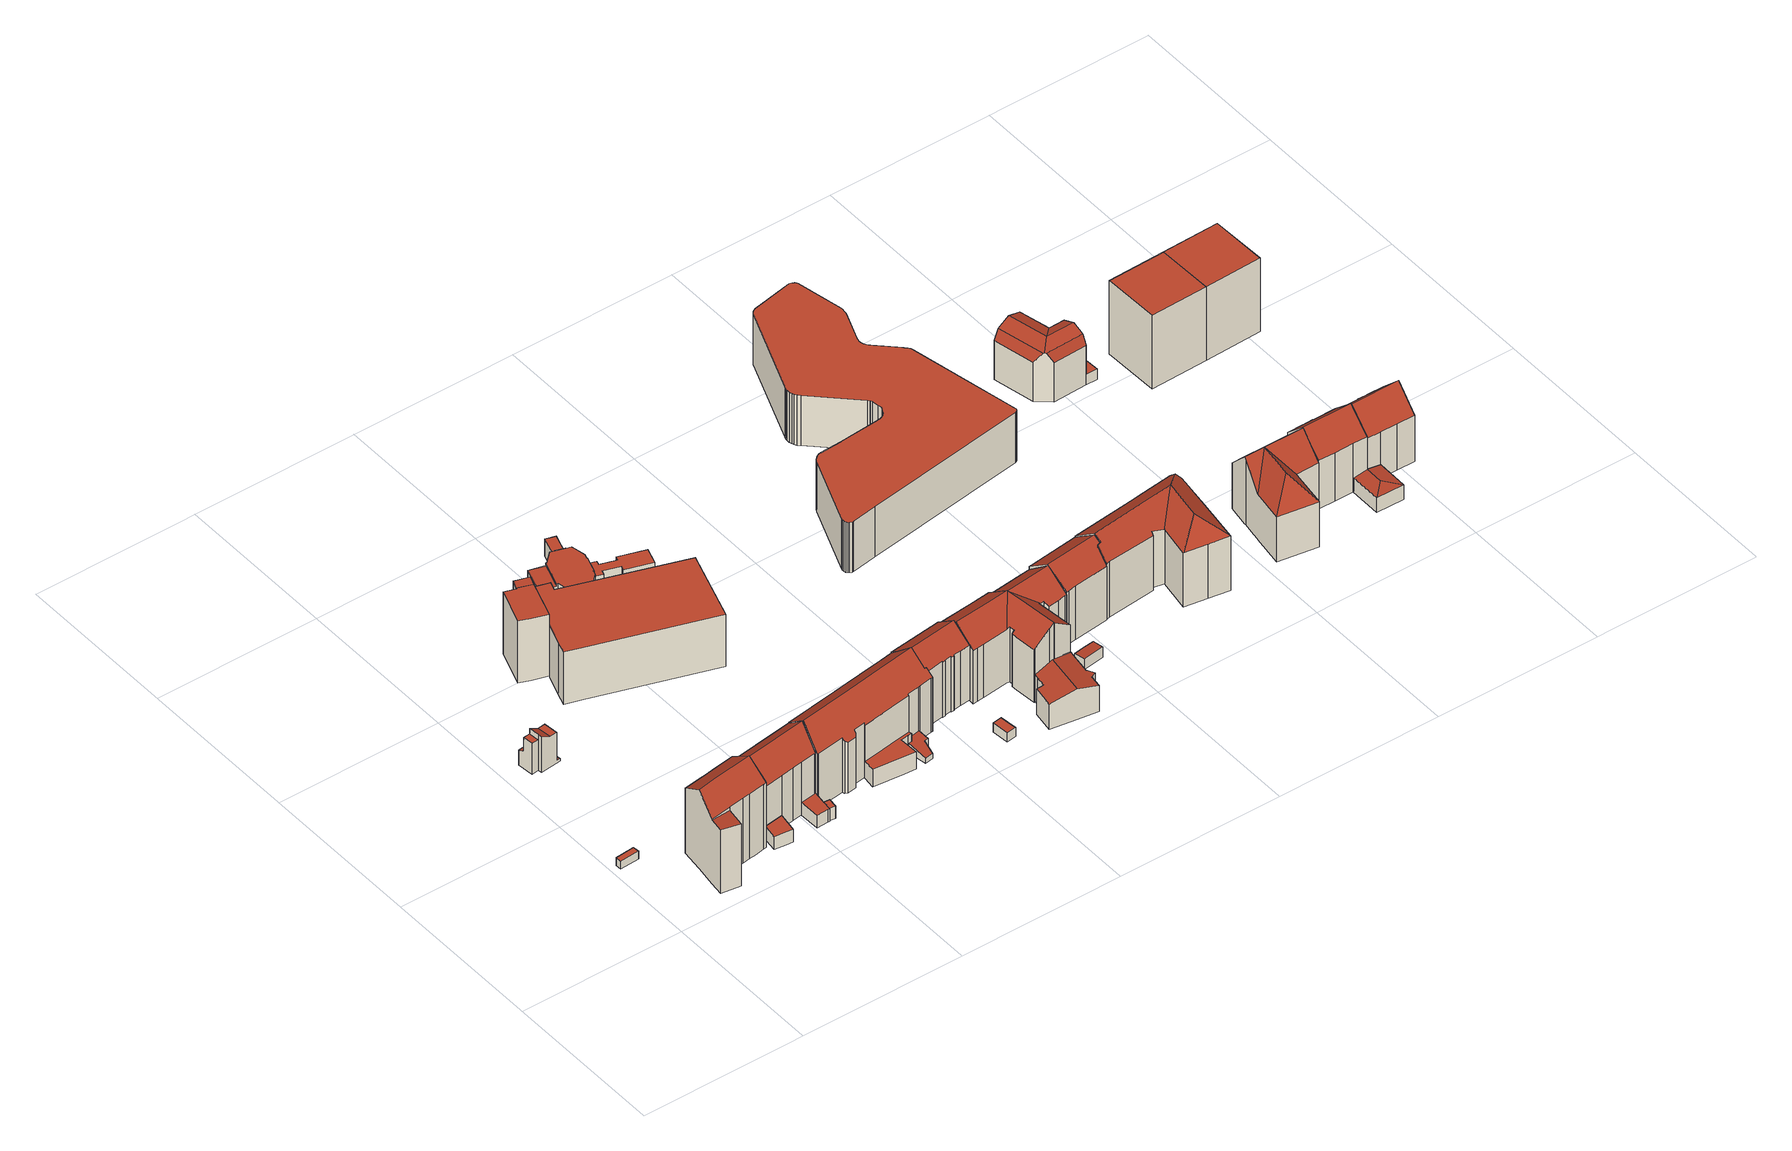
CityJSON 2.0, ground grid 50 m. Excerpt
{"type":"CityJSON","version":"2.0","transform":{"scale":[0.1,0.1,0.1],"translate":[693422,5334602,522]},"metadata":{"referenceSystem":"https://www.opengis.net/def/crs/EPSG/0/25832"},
"CityObjects":{
"building1":{"type":"Building","attributes":{"Gemeindeschluessel":"09162000","HoeheDach":"527.953","HoeheGrund":"525.381","Methode":"3100","NiedrigsteTraufeDesGebaeudes":"527.953","Geometrietyp2DReferenz":"3000","function":"51009_1610","roofType":"1000","measuredHeight":2.57},"geometry":[{"type":"MultiSurface","lod":"2","boundaries":[[[0,1,2,3]],[[4,3,2,5]],[[6,4,5,7]],[[6,0,3,4]],[[1,7,5,2]],[[0,6,7,1]]],"semantics":{"surfaces":[{"type":"WallSurface"},{"type":"GroundSurface"},{"type":"RoofSurface"}],"values":[0,0,0,1,2,0]}}]},
"building2":{"type":"Building","attributes":{"Gemeindeschluessel":"09162000","HoeheDach":"536.890","HoeheGrund":"525.007","Methode":"2000","NiedrigsteTraufeDesGebaeudes":"525.850","Geometrietyp2DReferenz":"3000","function":"31001_9998","roofType":"1000","measuredHeight":11.88,"storeysAboveGround":2},"geometry":[{"type":"MultiSurface","lod":"2","boundaries":[[[8,9,10,11,12]],[[13,14,15,16]],[[17,18,19,20,21,10,9]],[[22,23,19,18]],[[24,15,14,25]],[[26,27,28,29]],[[24,29,28,30,16,15]],[[27,8,12,31]],[[17,9,8,27,26]],[[28,27,31,30]],[[32,33,21,20]],[[13,16,30,31,12,11]],[[10,21,33,11]],[[22,34,13,11,33,32,23]],[[17,26,29,24,25,34,22,18]],[[25,14,13,34]],[[20,19,23,32]]],"semantics":{"surfaces":[{"type":"RoofSurface"},{"type":"WallSurface"},{"type":"GroundSurface"}],"values":[0,0,1,1,1,1,1,1,1,0,1,1,0,1,2,1,0]}}]},
"building3":{"type":"Building","attributes":{"Gemeindeschluessel":"09162000","HoeheDach":"548.803","HoeheGrund":"522.772","Methode":"1000","NiedrigsteTraufeDesGebaeudes":"543.334","Geometrietyp2DReferenz":"3000","function":"31001_9998","roofType":"3100","measuredHeight":26.03,"storeysAboveGround":5},"geometry":[{"type":"MultiSurface","lod":"2","boundaries":[[[35,36,37,38]],[[39,40,41,42]],[[43,44,45,46]],[[47,48,36,35]],[[49,50,39,42,51]],[[44,43,52,53]],[[54,49,51,55]],[[51,42,41,56,57,58,59,60,55]],[[46,45,61,38,37,62]],[[57,63,48,47,64,58]],[[40,65,66,67,68,52,43,46,62,69,56,41]],[[70,71,53,52,68,67]],[[69,62,37,36,48,63,57,56]],[[72,73,74,66,65,40]],[[75,50,49,54]],[[70,67,66,74]],[[75,72,40,39,50]],[[53,71,70,74,73,72,75,54,55,60,59,58,64,47,35,38,61,45,44]]],"semantics":{"surfaces":[{"type":"WallSurface"},{"type":"RoofSurface"},{"type":"GroundSurface"}],"values":[0,0,0,0,1,0,0,0,0,0,1,0,1,0,0,0,0,2]}}]},
"building4":{"type":"Building","attributes":{"Gemeindeschluessel":"09162000","HoeheDach":"529.660","HoeheGrund":"525.520","Methode":"2000","NiedrigsteTraufeDesGebaeudes":"529.660","Geometrietyp2DReferenz":"3000","function":"51009_1610","roofType":"1000","measuredHeight":4.14},"geometry":[{"type":"MultiSurface","lod":"2","boundaries":[[[76,77,78,79,80,81]],[[82,83,84,85]],[[77,76,86,82,85,87,88,78]],[[88,89,79,78]],[[87,90,89,88]],[[86,76,81,91,83,82]],[[91,81,80,79,89,90,84,83]],[[85,84,90,87]]],"semantics":{"surfaces":[{"type":"WallSurface"},{"type":"GroundSurface"},{"type":"RoofSurface"}],"values":[0,0,1,0,0,0,2,0]}}]},
"building5":{"type":"Building","attributes":{"Gemeindeschluessel":"09162000","HoeheDach":"548.269","HoeheGrund":"525.270","Methode":"1000","NiedrigsteTraufeDesGebaeudes":"542.644","Geometrietyp2DReferenz":"3000","function":"31001_9998","roofType":"3100","measuredHeight":23,"storeysAboveGround":5},"geometry":[{"type":"MultiSurface","lod":"2","boundaries":[[[92,93,94,95]],[[94,93,96,97,98,99,100,101]],[[102,97,96,103]],[[104,105,106,107]],[[108,101,100,106,105,109,110,111,112]],[[112,111,110,113,114,115]],[[116,98,97,102]],[[103,96,93,92]],[[117,118,95,94,101,108,112,115]],[[119,99,98,116]],[[120,109,105,104]],[[107,121,119,116,102,103,92,95,118,117,115,114,113,120,104]],[[99,119,121,107,106,100]],[[113,110,109,120]]],"semantics":{"surfaces":[{"type":"WallSurface"},{"type":"RoofSurface"},{"type":"GroundSurface"}],"values":[0,1,0,0,1,0,0,0,0,0,0,2,0,0]}}]},
"building6":{"type":"Building","attributes":{"Gemeindeschluessel":"09162000","HoeheDach":"529.619","HoeheGrund":"525.400","Methode":"1000","NiedrigsteTraufeDesGebaeudes":"529.619","Geometrietyp2DReferenz":"3000","function":"31001_9998","roofType":"1000","measuredHeight":4.22},"geometry":[{"type":"MultiSurface","lod":"2","boundaries":[[[122,123,124,125,126,127,128,129,130,131]],[[132,129,128,133]],[[134,135,136,125,124,123]],[[134,123,122,137]],[[133,128,127,138]],[[139,130,129,132]],[[140,131,130,139]],[[136,141,138,127,126,125]],[[138,141,136,135,134,137,140,139,132,133]],[[137,122,131,140]]],"semantics":{"surfaces":[{"type":"RoofSurface"},{"type":"WallSurface"},{"type":"GroundSurface"}],"values":[0,1,1,1,1,1,1,1,2,1]}}]},
"building7":{"type":"Building","attributes":{"Gemeindeschluessel":"09162000","HoeheDach":"529.760","HoeheGrund":"525.700","Methode":"3100","NiedrigsteTraufeDesGebaeudes":"529.760","Geometrietyp2DReferenz":"3000","function":"31001_2000","roofType":"1000","measuredHeight":4.06},"geometry":[{"type":"MultiSurface","lod":"2","boundaries":[[[142,143,144,145]],[[145,144,146,147]],[[143,148,146,144]],[[149,142,145,147]],[[148,149,147,146]],[[149,148,143,142]]],"semantics":{"surfaces":[{"type":"WallSurface"},{"type":"GroundSurface"},{"type":"RoofSurface"}],"values":[0,1,0,0,0,2]}}]},
"building8":{"type":"Building","attributes":{"Gemeindeschluessel":"09162000","HoeheDach":"543.614","HoeheGrund":"522.780","Methode":"1000","NiedrigsteTraufeDesGebaeudes":"540.074","Geometrietyp2DReferenz":"3000","function":"31001_3051","roofType":"1000","measuredHeight":20.83,"storeysAboveGround":4},"geometry":[{"type":"MultiSurface","lod":"2","boundaries":[[[150,151,152,153,154,155]],[[156,157,158,159]],[[160,161,162,163,164,165,166,167]],[[168,169,170,171]],[[171,163,162,168]],[[152,172,173,169,168,162,161]],[[174,159,158,175]],[[169,173,176,157,156,177,178,179,170]],[[174,175,180,181]],[[164,163,171,170,179,182,183]],[[184,185,186,187,188,189]],[[190,153,152,161,160,167,191]],[[185,192,181,180,193,186]],[[187,186,193,180,175,158,157,176,173,172,152,151,150,188]],[[189,188,150,155]],[[192,185,184,189,155,154,153,190,191,194,195,183,182,179,178,177,156,159,174,181]],[[165,164,183,195,194,166]],[[191,167,166,194]]],"semantics":{"surfaces":[{"type":"WallSurface"},{"type":"RoofSurface"},{"type":"GroundSurface"}],"values":[0,0,1,1,0,0,0,0,0,0,0,0,0,1,0,2,0,0]}}]},
"building9":{"type":"Building","attributes":{"name":"Berufsfachschule","Gemeindeschluessel":"09162000","HoeheDach":"549.189","HoeheGrund":"525.300","Methode":"2000","NiedrigsteTraufeDesGebaeudes":"531.000","Geometrietyp2DReferenz":"3000","function":"31001_9998","roofType":"3100","measuredHeight":23.89,"storeysAboveGround":4},"geometry":[{"type":"MultiSurface","lod":"2","boundaries":[[[196,197,198,199]],[[200,201,202,203,204,205,206,207,208,209,210,211,212,213,214,215,198,197,216,217,218,219,220,221,222,223,224]],[[225,200,224,226]],[[227,206,205,228]],[[229,230,231,232,233,234,235,236,237,238,239]],[[240,241,242,243]],[[239,238,211,210,244,245,246]],[[238,237,236,213,212,211]],[[221,220,219,247,248,242,241,249,250,251,252,222]],[[253,235,234,254]],[[213,236,235,253,255,256,214]],[[257,258,203,202,201,259]],[[223,222,252,107,260,119]],[[261,262,230,229,239,246]],[[259,201,200,225]],[[263,218,217,264]],[[207,206,227,265,266,208]],[[228,205,204,267]],[[264,217,216,268]],[[107,252,251,104]],[[268,216,197,196]],[[267,204,203,258]],[[251,250,249,241,240,269,270,104]],[[196,199,271,256,255,253,254,272,273,274,262,261,246,245,244,275,266,265,227,228,267,258,257,259,225,226,119,260,107,104,270,269,240,243,276,277,278,263,264,268]],[[266,275,244,210,209,208]],[[262,274,273,232,231,230]],[[276,248,247,277]],[[226,224,223,119]],[[199,198,215,271]],[[243,242,248,276]],[[271,215,214,256]],[[218,263,278,277,247,219]],[[273,272,254,234,233,232]]],"semantics":{"surfaces":[{"type":"WallSurface"},{"type":"RoofSurface"},{"type":"GroundSurface"}],"values":[0,1,0,0,1,0,0,0,1,0,0,0,0,0,0,0,0,0,0,0,0,0,0,2,0,0,0,0,0,0,0,0,0]}}]},
"building10":{"type":"Building","attributes":{"Gemeindeschluessel":"09162000","HoeheDach":"533.188","HoeheGrund":"523.093","Methode":"1000","NiedrigsteTraufeDesGebaeudes":"533.188","Geometrietyp2DReferenz":"3000","function":"31001_3051","roofType":"1000","measuredHeight":10.1},"geometry":[{"type":"MultiSurface","lod":"2","boundaries":[[[279,280,281,282,283,284]],[[285,286,287,288]],[[289,290,280,279,284,287,286]],[[291,292,281,280,290,289]],[[292,291,285,288,283,282,281]],[[291,289,286,285]],[[288,287,284,283]]],"semantics":{"surfaces":[{"type":"WallSurface"},{"type":"RoofSurface"},{"type":"GroundSurface"}],"values":[0,0,1,0,2,0,0]}}]},
"building11":{"type":"Building","attributes":{"Gemeindeschluessel":"09162000","HoeheDach":"528.805","HoeheGrund":"525.540","Methode":"1000","NiedrigsteTraufeDesGebaeudes":"527.065","Geometrietyp2DReferenz":"3000","function":"31001_9998","roofType":"2100","measuredHeight":3.27},"geometry":[{"type":"MultiSurface","lod":"2","boundaries":[[[293,294,295,296]],[[297,298,294,293]],[[299,300,301,302]],[[303,304,298,297]],[[302,305,306,303,297,293,296,299]],[[306,307,304,303]],[[300,295,294,298,304,307,308,301]],[[296,295,300,299]],[[302,301,308,305]],[[305,308,307,306]]],"semantics":{"surfaces":[{"type":"WallSurface"},{"type":"GroundSurface"},{"type":"RoofSurface"}],"values":[0,0,0,0,1,0,2,0,0,0]}}]},
"building12":{"type":"Building","attributes":{"Gemeindeschluessel":"09162000","HoeheDach":"530.820","HoeheGrund":"523.060","Methode":"2000","NiedrigsteTraufeDesGebaeudes":"528.800","Geometrietyp2DReferenz":"3000","function":"31001_3051","roofType":"1000","measuredHeight":7.76,"storeysAboveGround":1},"geometry":[{"type":"MultiSurface","lod":"2","boundaries":[[[309,310,311,312,313,314,315]],[[316,317,318,319]],[[320,321,322,323]],[[324,325,326,327]],[[328,329,310,309]],[[330,331,332,333]],[[334,335,336,337]],[[322,321,336,335,338,339,340,341,342,343,344,326,325,345,346,311,310,329]],[[347,338,335,334]],[[348,344,343,349]],[[350,333,332,351,339,338,347]],[[352,323,322,329,328,353,354]],[[355,356,357,358]],[[332,331,359,360,361,362,363,364,318,317,365,351]],[[349,343,342,366]],[[319,318,364,367]],[[368,359,331,330]],[[337,336,321,320]],[[369,361,360,370]],[[340,365,317,316,371,372,341]],[[373,362,361,369]],[[327,357,356,324]],[[345,325,324,356,355,374,375]],[[312,311,346,376]],[[370,360,359,368]],[[377,363,362,373]],[[348,378,358,357,327,326,344]],[[369,370,368,330,333,350,347,334,337,320,323,352,354,314,313,312,376,375,374,355,358,378,348,349,366,372,371,316,319,367,377,373]],[[354,353,315,314]],[[328,309,315,353]],[[376,346,345,375]],[[365,340,339,351]],[[367,364,363,377]],[[366,342,341,372]]],"semantics":{"surfaces":[{"type":"WallSurface"},{"type":"RoofSurface"},{"type":"GroundSurface"}],"values":[0,0,0,0,0,0,0,1,0,0,0,0,0,1,0,0,0,0,0,0,0,1,0,0,0,0,0,2,0,1,0,0,0,0]}}]},
"building13":{"type":"Building","attributes":{"Gemeindeschluessel":"09162000","HoeheDach":"547.585","HoeheGrund":"525.240","Methode":"1000","NiedrigsteTraufeDesGebaeudes":"543.232","Geometrietyp2DReferenz":"3000","function":"31001_9998","roofType":"3100","measuredHeight":22.34,"storeysAboveGround":4},"geometry":[{"type":"MultiSurface","lod":"2","boundaries":[[[379,380,381,382]],[[383,384,385,386,387,388]],[[389,390,391,381,380,392,393,394,395,396,397,398,383,388,399]],[[400,393,392,401]],[[384,383,398,402]],[[403,404,405,389,399,406,407,408]],[[402,409,410,411,412,400,401,379,382,413,414,405,404,403,408,415,386,385,384]],[[411,395,394,412]],[[414,390,389,405]],[[409,397,396,410]],[[407,416,387,386,415,408]],[[402,398,397,409]],[[401,392,380,379]],[[410,396,395,411]],[[413,391,390,414]],[[412,394,393,400]],[[382,381,391,413]],[[406,399,388,387,416,407]]],"semantics":{"surfaces":[{"type":"WallSurface"},{"type":"RoofSurface"},{"type":"GroundSurface"}],"values":[0,0,1,0,0,0,2,0,0,0,0,0,0,0,0,0,0,1]}}]},
"building14":{"type":"Building","attributes":{"Gemeindeschluessel":"09162000","HoeheDach":"528.450","HoeheGrund":"525.550","Methode":"2000","NiedrigsteTraufeDesGebaeudes":"528.450","Geometrietyp2DReferenz":"3000","function":"51009_1610","roofType":"1000","measuredHeight":2.9},"geometry":[{"type":"MultiSurface","lod":"2","boundaries":[[[417,418,419,420]],[[421,422,423,424]],[[420,425,421,424,417]],[[424,423,418,417]],[[418,423,422,426,419]],[[425,426,422,421]],[[420,419,426,425]]],"semantics":{"surfaces":[{"type":"WallSurface"},{"type":"GroundSurface"},{"type":"RoofSurface"}],"values":[0,0,1,0,2,0,0]}}]},
"building15":{"type":"Building","attributes":{"Gemeindeschluessel":"09162000","HoeheDach":"547.610","HoeheGrund":"525.140","Methode":"2000","NiedrigsteTraufeDesGebaeudes":"542.546","Geometrietyp2DReferenz":"3000","function":"31001_9998","roofType":"3100","measuredHeight":22.47,"storeysAboveGround":5},"geometry":[{"type":"MultiSurface","lod":"2","boundaries":[[[427,428,429,430]],[[431,432,433,434]],[[435,436,437,438]],[[439,440,441,442,443,444]],[[442,437,436,445,430,429,446,447,448,449,450,443]],[[439,444,432,431]],[[438,437,442,441]],[[451,428,427,452,435,438,441,440,439,431,434,453,454,455,456,457,458,459,460,461,462,463,464]],[[448,447,464,463,462,449]],[[434,433,465,453]],[[432,444,443,450,466,467,468,465,433]],[[464,447,446,451]],[[452,427,430,445,436,435]],[[454,453,465,468,469,455]],[[455,469,470,456]],[[456,470,471,457]],[[468,467,466,472,473,471,470,469]],[[451,446,429,428]],[[450,449,462,461,460,459,472,466]],[[471,473,472,459,458,457]]],"semantics":{"surfaces":[{"type":"WallSurface"},{"type":"RoofSurface"},{"type":"GroundSurface"}],"values":[0,0,0,0,1,0,0,2,0,0,1,0,0,0,0,0,1,0,0,0]}}]},
"building16":{"type":"Building","attributes":{"Gemeindeschluessel":"09162000","HoeheDach":"535.685","HoeheGrund":"525.620","Methode":"1000","NiedrigsteTraufeDesGebaeudes":"533.885","Geometrietyp2DReferenz":"3000","function":"31001_9998","roofType":"3100","measuredHeight":10.06,"storeysAboveGround":3},"geometry":[{"type":"MultiSurface","lod":"2","boundaries":[[[474,475,476,477]],[[478,479,480,481]],[[482,483,484,485]],[[486,478,481,487,488,489,490,491,474,477,492,482,485,493,494,495,496,497]],[[486,498,479,478]],[[499,500,501,484,483,502,476,475]],[[485,484,501,493]],[[487,503,504,488]],[[495,505,506,496]],[[489,507,508,490]],[[477,476,502,492]],[[497,509,498,486]],[[508,507,504,503,480,479,498,509,506,505,500,499]],[[501,500,505,495,494,493]],[[491,490,508,499,475,474]],[[481,480,503,487]],[[492,502,483,482]],[[496,506,509,497]],[[488,504,507,489]]],"semantics":{"surfaces":[{"type":"WallSurface"},{"type":"GroundSurface"},{"type":"RoofSurface"}],"values":[0,0,0,1,0,2,0,0,0,0,0,0,2,0,0,0,0,0,0]}}]},
"building17":{"type":"Building","attributes":{"Gemeindeschluessel":"09162000","HoeheDach":"547.400","HoeheGrund":"525.160","Methode":"1000","NiedrigsteTraufeDesGebaeudes":"541.751","Geometrietyp2DReferenz":"3000","function":"31001_9998","roofType":"3100","measuredHeight":22.24,"storeysAboveGround":5},"geometry":[{"type":"MultiSurface","lod":"2","boundaries":[[[510,511,512,513]],[[514,515,516,517]],[[518,519,520,521]],[[522,511,510,523,524]],[[525,526,516,515,512,511,522,527,518,521,528,529,530]],[[523,531,532,533,534,535,536,537]],[[529,535,534,530]],[[533,525,530,534]],[[538,527,522,524]],[[527,538,519,518]],[[528,521,520,537,536]],[[528,536,535,529]],[[523,537,520,519,538,524]],[[515,514,513,512]],[[525,533,532,526]],[[516,526,532,531,517]],[[514,517,531,523,510,513]]],"semantics":{"surfaces":[{"type":"WallSurface"},{"type":"GroundSurface"},{"type":"RoofSurface"}],"values":[0,0,0,0,1,2,0,0,0,0,0,0,2,0,0,0,2]}}]},
"building18":{"type":"Building","attributes":{"Gemeindeschluessel":"09162000","HoeheDach":"528.791","HoeheGrund":"525.320","Methode":"2000","NiedrigsteTraufeDesGebaeudes":"528.524","Geometrietyp2DReferenz":"3000","function":"31001_2000","roofType":"1000","measuredHeight":3.47},"geometry":[{"type":"MultiSurface","lod":"2","boundaries":[[[539,540,541,542,543,544]],[[545,546,547,548]],[[549,539,544,550,551,552]],[[552,551,546,545]],[[550,544,543,542,547,546,551]],[[540,539,549,552,545,548,541]],[[548,547,542,541]]],"semantics":{"surfaces":[{"type":"WallSurface"},{"type":"RoofSurface"},{"type":"GroundSurface"}],"values":[0,0,0,0,1,2,0]}}]},
"building19":{"type":"Building","attributes":{"Gemeindeschluessel":"09162000","HoeheDach":"547.663","HoeheGrund":"525.110","Methode":"1000","NiedrigsteTraufeDesGebaeudes":"542.746","Geometrietyp2DReferenz":"3000","function":"31001_9998","roofType":"3100","measuredHeight":22.55,"storeysAboveGround":5},"geometry":[{"type":"MultiSurface","lod":"2","boundaries":[[[553,554,555,556,557,558,559,560,561]],[[562,555,554,563]],[[564,563,554,553,561,565,566]],[[567,557,556,568]],[[569,567,568,562,563,564,566,570,571,572,573,574]],[[570,575,576,571]],[[574,559,558,569]],[[566,565,575,570]],[[561,560,577,576,575,565]],[[568,556,555,562]],[[569,558,557,567]],[[571,576,577,572]],[[559,574,573,572,577,560]]],"semantics":{"surfaces":[{"type":"RoofSurface"},{"type":"WallSurface"},{"type":"GroundSurface"}],"values":[0,1,1,1,2,1,1,1,0,1,1,1,1]}}]},
"building20":{"type":"Building","attributes":{"Gemeindeschluessel":"09162000","HoeheDach":"541.200","HoeheGrund":"524.578","Methode":"2000","NiedrigsteTraufeDesGebaeudes":"529.430","Geometrietyp2DReferenz":"3000","function":"31001_3051","roofType":"1000","measuredHeight":16.62,"storeysAboveGround":4},"geometry":[{"type":"MultiSurface","lod":"2","boundaries":[[[578,579,580,581,582,583,584,585,586,587,588,589,590,591,592,593,594,595]],[[596,597,598,599]],[[600,601,602,603]],[[604,605,606,607]],[[608,609,610,604,607,611,612,613,614,615,616,617,618,619,620,621,622,623,624,625,626,627,628,629,630,631,600,603,632,633,634,635,636,637,638,639,640,641,642,643,644,645,646,647,648,649,650,651,652,653,654,655,596,599,656,657,658,659,660,661,662,663,664,665,666,667,668,669]],[[583,670,671,584]],[[640,672,673,641]],[[659,674,675,660]],[[599,598,676,656]],[[644,677,678,645]],[[624,679,680,625]],[[607,606,681,611]],[[613,682,683,614]],[[668,589,588,669]],[[662,595,594,663]],[[652,684,685,653]],[[633,686,687,634]],[[579,688,689,580]],[[632,690,686,633]],[[643,691,677,644]],[[585,692,693,586]],[[610,694,605,604]],[[649,695,696,650]],[[637,697,698,638]],[[685,684,699,696,695,700,701,702,678,677,691,703,673,672,704,698,697,705,706,687,686,690,602,601,707,708,709,710,711,712,680,679,713,714,715,716,717,718,719,720,721,683,682,722,681,606,605,694,723,693,692,671,670,724,725,689,688,726,675,674,727,728,676,598,597,729,730]],[[666,591,590,667]],[[580,689,725,581]],[[655,729,597,596]],[[635,706,705,636]],[[584,671,692,585]],[[642,703,691,643]],[[660,675,726,578,661]],[[631,707,601,600]],[[609,723,694,610]],[[636,705,697,637]],[[616,720,719,617]],[[647,701,700,648]],[[641,673,703,642]],[[618,718,717,619]],[[625,680,712,626]],[[663,594,593,664]],[[582,724,670,583]],[[664,593,592,665]],[[615,721,720,616]],[[638,698,704,639]],[[639,704,672,640]],[[669,588,587,608]],[[648,700,695,649]],[[653,685,730,654]],[[645,678,702,646]],[[623,713,679,624]],[[619,717,716,620]],[[608,587,586,693,723,609]],[[646,702,701,647]],[[627,711,710,628]],[[658,727,674,659]],[[656,676,728,657]],[[630,708,707,631]],[[661,578,595,662]],[[621,715,714,622]],[[603,602,690,632]],[[654,730,729,655]],[[657,728,727,658]],[[614,683,721,615]],[[620,716,715,621]],[[626,712,711,627]],[[617,719,718,618]],[[578,726,688,579]],[[651,699,684,652]],[[667,590,589,668]],[[612,722,682,613]],[[622,714,713,623]],[[581,725,724,582]],[[665,592,591,666]],[[634,687,706,635]],[[611,681,722,612]],[[650,696,699,651]],[[629,709,708,630]],[[628,710,709,629]]],"semantics":{"surfaces":[{"type":"RoofSurface"},{"type":"WallSurface"},{"type":"GroundSurface"}],"values":[0,1,1,1,2,1,1,1,1,1,1,1,1,1,1,1,1,1,1,1,1,1,1,1,0,1,1,1,1,1,1,1,1,1,1,1,1,1,1,1,1,1,1,1,1,1,1,1,1,1,1,1,1,1,1,1,1,1,1,1,1,1,1,1,1,1,1,1,1,1,1,1,1,1,1,1,1,1,1]}}]},
"building21":{"type":"Building","attributes":{"Gemeindeschluessel":"09162000","HoeheDach":"548.420","HoeheGrund":"525.170","Methode":"2000","NiedrigsteTraufeDesGebaeudes":"543.100","Geometrietyp2DReferenz":"3000","function":"31001_9998","roofType":"3200","measuredHeight":23.25,"storeysAboveGround":6},"geometry":[{"type":"MultiSurface","lod":"2","boundaries":[[[731,732,733,734,735,736]],[[737,738,739,740]],[[741,742,743,744,745,746]],[[740,739,747,748]],[[744,749,750,751,752,753,754,755,745]],[[756,757,743,742]],[[758,755,754,759]],[[734,760,761,750,762,763,764,735]],[[765,766,767,751,750,761,760]],[[767,768,769,770,752,751]],[[771,772,732,731,736,773,774,775,776,737,740,748,777,756,742,741,746,758,759,778,770,769,768]],[[754,753,752,770,778,759]],[[772,771,768,767,766,765]],[[777,779,757,756]],[[776,775,774,763,762,780,738,737]],[[735,764,763,774,773,736]],[[733,765,760,734]],[[748,747,779,777]],[[746,745,755,758]],[[747,739,738,780,762,750,749,744,743,757,779]],[[772,765,733,732]]],"semantics":{"surfaces":[{"type":"WallSurface"},{"type":"RoofSurface"},{"type":"GroundSurface"}],"values":[0,0,0,0,1,0,0,1,1,0,2,0,0,0,0,0,1,0,0,1,0]}}]},
"building22":{"type":"Building","attributes":{"Gemeindeschluessel":"09162000","HoeheDach":"547.564","HoeheGrund":"525.290","Methode":"2000","NiedrigsteTraufeDesGebaeudes":"540.315","Geometrietyp2DReferenz":"3000","function":"31001_1000","roofType":"3100","measuredHeight":22.27,"storeysAboveGround":4},"geometry":[{"type":"MultiSurface","lod":"2","boundaries":[[[781,782,783,784,785,786]],[[787,788,789,790,784,783]],[[791,792,793,789,788,794]],[[793,792,795,796,797,798,799,800,801,802,803,786,785,784,790,789]],[[795,792,791,804,805,796]],[[806,799,798,797,796,805,807,808]],[[809,782,781,810,811]],[[806,808,812,813]],[[808,807,805,809,814,812]],[[809,815,794,788,787,783,782]],[[812,814,809,811,816,813]],[[813,816,811,810,781,786,803,802,801,800]],[[799,806,813,800]],[[805,804,791,794,815,809]]],"semantics":{"surfaces":[{"type":"WallSurface"},{"type":"GroundSurface"},{"type":"RoofSurface"}],"values":[0,0,0,1,0,0,2,2,2,2,2,0,0,2]}}]},
"building23":{"type":"Building","attributes":{"Gemeindeschluessel":"09162000","HoeheDach":"542.480","HoeheGrund":"524.980","Methode":"2000","NiedrigsteTraufeDesGebaeudes":"528.509","Geometrietyp2DReferenz":"3000","function":"31001_3051","roofType":"3900","measuredHeight":17.5,"storeysAboveGround":3},"geometry":[{"type":"MultiSurface","lod":"2","boundaries":[[[817,818,819,820]],[[821,822,823,824]],[[825,826,827,828]],[[829,830,831,832]],[[833,834,835,836,837]],[[838,839,840,841]],[[842,843,844,835,834,845,846]],[[825,828,847,848,849,850,851,840,839,852,831,830,821,824]],[[852,839,838,853,854]],[[855,851,850,856]],[[818,837,836,857,819]],[[848,820,819,857,858,859,849]],[[828,827,833,837,818,817,847]],[[847,817,820,848]],[[849,859,856,850]],[[825,824,823,846,845,826]],[[831,852,854,843,842,832]],[[855,856,859,858,860,853,838,841]],[[844,843,854,853,860]],[[829,832,842,846,823,822]],[[851,855,841,840]],[[822,821,830,829]],[[835,844,860,836]],[[827,826,845,834,833]],[[836,860,858,857]]],"semantics":{"surfaces":[{"type":"RoofSurface"},{"type":"WallSurface"},{"type":"GroundSurface"}],"values":[0,1,1,1,0,1,1,2,1,1,0,1,1,1,1,1,1,0,0,0,1,1,0,0,0]}}]},
"building24":{"type":"Building","attributes":{"Gemeindeschluessel":"09162000","HoeheDach":"547.553","HoeheGrund":"525.250","Methode":"1000","NiedrigsteTraufeDesGebaeudes":"541.185","Geometrietyp2DReferenz":"3000","function":"31001_1000","roofType":"3100","measuredHeight":22.3,"storeysAboveGround":4},"geometry":[{"type":"MultiSurface","lod":"2","boundaries":[[[861,862,863,864]],[[864,863,865,866]],[[867,868,869,870]],[[871,872,873,874]],[[862,861,875,870,869,876]],[[866,865,877,878]],[[865,863,862,876,879,877]],[[876,869,868,873,872,880,881,879]],[[877,879,881,882,883,878]],[[874,873,868,867]],[[875,861,864,866,878,883,882,884,871,874,867,870]],[[884,880,872,871]],[[882,881,880,884]]],"semantics":{"surfaces":[{"type":"WallSurface"},{"type":"RoofSurface"},{"type":"GroundSurface"}],"values":[0,0,0,0,0,0,1,1,0,0,2,0,0]}}]},
"building25":{"type":"Building","attributes":{"Gemeindeschluessel":"09162000","HoeheDach":"530.631","HoeheGrund":"525.080","Methode":"1000","NiedrigsteTraufeDesGebaeudes":"529.933","Geometrietyp2DReferenz":"3000","function":"31001_2000","roofType":"3200","measuredHeight":5.55},"geometry":[{"type":"MultiSurface","lod":"2","boundaries":[[[885,886,887,888]],[[886,885,889,890]],[[889,885,888,891]],[[891,888,892,893]],[[894,893,892,895]],[[895,892,888,887]],[[889,891,893]],[[890,894,895,887,886]],[[890,889,893,894]]],"semantics":{"surfaces":[{"type":"WallSurface"},{"type":"RoofSurface"},{"type":"GroundSurface"}],"values":[0,0,1,1,0,0,1,2,0]}}]},
"building26":{"type":"Building","attributes":{"Gemeindeschluessel":"09162000","HoeheDach":"549.494","HoeheGrund":"525.157","Methode":"1000","NiedrigsteTraufeDesGebaeudes":"549.494","Geometrietyp2DReferenz":"3000","function":"31001_3051","roofType":"1000","measuredHeight":24.34,"storeysAboveGround":8},"geometry":[{"type":"MultiSurface","lod":"2","boundaries":[[[896,897,898,899]],[[899,900,901,896]],[[897,896,901,902]],[[902,903,898,897]],[[899,898,903,900]],[[901,900,903,902]]],"semantics":{"surfaces":[{"type":"WallSurface"},{"type":"GroundSurface"},{"type":"RoofSurface"}],"values":[0,0,1,0,2,0]}}]},
"building27":{"type":"Building","attributes":{"Gemeindeschluessel":"09162000","HoeheDach":"547.420","HoeheGrund":"525.320","Methode":"2000","NiedrigsteTraufeDesGebaeudes":"540.581","Geometrietyp2DReferenz":"3000","function":"31001_1000","roofType":"3100","measuredHeight":22.1,"storeysAboveGround":4},"geometry":[{"type":"MultiSurface","lod":"2","boundaries":[[[904,905,906,907,908,909,910,911,912]],[[913,914,915,916]],[[916,915,917,918]],[[919,909,908,920]],[[921,906,905,922]],[[920,908,907,923]],[[924,913,916,918,925,926,927,928,919,920,923,921,922]],[[914,913,924,922,905,904]],[[917,915,914,904,912,929]],[[927,911,910,928]],[[929,912,911,927,926,925]],[[923,907,906,921]],[[918,917,929,925]],[[928,910,909,919]]],"semantics":{"surfaces":[{"type":"RoofSurface"},{"type":"WallSurface"},{"type":"GroundSurface"}],"values":[0,1,1,1,1,1,2,1,0,1,1,1,1,1]}}]},
"building28":{"type":"Building","attributes":{"Gemeindeschluessel":"09162000","HoeheDach":"549.472","HoeheGrund":"525.157","Methode":"1000","NiedrigsteTraufeDesGebaeudes":"549.472","Geometrietyp2DReferenz":"3000","function":"31001_3051","roofType":"1000","measuredHeight":24.32,"storeysAboveGround":8},"geometry":[{"type":"MultiSurface","lod":"2","boundaries":[[[930,931,903,902]],[[930,902,901,932]],[[932,933,931,930]],[[900,903,931,933]],[[902,903,900,901]],[[901,900,933,932]]],"semantics":{"surfaces":[{"type":"WallSurface"},{"type":"GroundSurface"},{"type":"RoofSurface"}],"values":[0,1,0,2,0,0]}}]}
},
"vertices":[
[6,275,34],[6,275,60],[64,280,60],[64,280,34],[66,261,34],[66,261,60],[7,257,34],[7,257,60],
[74,684,149],[76,672,149],[105,675,132],[100,719,132],[71,715,149],[100,719,86],[98,736,80],[48,730,80],[50,713,86],[76,672,30],[139,679,30],[139,679,39],[128,678,39],[128,678,132],[133,722,30],[133,722,39],[48,730,30],[98,736,30],[74,684,30],[74,684,132],[53,681,132],[53,681,30],[50,713,132],[71,715,132],[123,721,39],[123,721,132],[100,719,30],
[286,246,8],[286,246,222],[358,257,222],[358,257,8],[234,106,213],[234,106,222],[173,97,222],[173,97,219],[364,125,222],[364,125,8],[364,128,8],[364,128,224],[262,242,8],[262,242,222],[226,47,213],[226,50,213],[167,55,219],[355,124,222],[355,124,8],[226,47,8],[167,55,8],[182,164,268],[191,232,222],[191,232,8],[182,164,8],[173,97,8],[361,191,8],[361,191,268],[252,241,222],[252,241,8],[234,107,222],[281,113,222],[305,117,222],[326,119,222],[243,174,268],[305,117,8],[326,119,8],[234,106,8],[234,107,8],[281,113,8],[226,50,8],
[411,76,35],[412,81,35],[421,136,35],[421,136,77],[412,81,77],[411,76,77],[356,82,35],[356,82,77],[361,120,77],[361,120,35],[391,78,35],[364,125,35],[364,128,35],[364,128,77],[364,125,77],[391,78,77],
[421,136,33],[421,136,207],[364,128,206],[364,128,33],[462,143,207],[491,147,207],[536,153,207],[540,154,207],[549,220,263],[361,193,263],[491,147,33],[462,143,33],[558,286,33],[558,286,207],[553,252,235],[553,252,33],[360,206,251],[475,274,207],[442,270,206],[367,258,207],[358,257,207],[442,270,33],[367,258,33],[358,257,33],[536,153,33],[360,206,33],[361,193,33],[540,154,33],[475,274,33],[549,220,33],
[528,84,76],[532,83,76],[532,85,76],[535,112,76],[536,125,76],[538,142,76],[540,154,76],[536,153,76],[491,147,76],[492,83,76],[536,153,34],[540,154,34],[532,83,34],[532,85,34],[535,112,34],[528,84,34],[538,142,34],[491,147,34],[492,83,34],[536,125,34],
[535,112,78],[552,110,78],[552,110,37],[535,112,37],[548,81,37],[532,83,37],[548,81,78],[532,83,78],
[305,903,181],[328,969,181],[329,973,181],[329,973,8],[328,969,8],[305,903,8],[428,1096,8],[428,1096,181],[424,1085,181],[424,1085,8],[284,988,213],[329,973,213],[368,1087,213],[324,1102,213],[323,1099,213],[322,1100,213],[289,1110,213],[251,1000,213],[368,1087,212],[376,1112,216],[332,1125,216],[324,1102,212],[368,1087,181],[376,1112,181],[419,1070,8],[419,1070,181],[424,1097,181],[424,1097,8],[376,1112,8],[332,1125,8],[773,952,181],[773,952,8],[324,1102,8],[323,1099,8],[344,849,8],[702,734,8],[702,734,181],[344,849,181],[293,866,181],[293,866,8],[284,988,8],[251,1000,8],[736,837,8],[736,837,181],[289,1110,8],[322,1100,8],
[938,200,33],[938,200,212],[901,194,212],[901,194,33],[541,142,213],[625,154,213],[626,150,209],[627,147,207],[635,142,201],[662,146,201],[668,154,207],[668,156,209],[667,160,213],[701,165,213],[703,165,213],[702,161,209],[827,179,209],[857,184,209],[857,187,212],[896,193,212],[945,201,212],[942,222,231],[936,221,231],[930,268,272],[819,252,272],[711,236,272],[548,212,272],[540,154,223],[538,142,213],[541,142,33],[538,142,33],[668,154,33],[662,146,33],[791,115,90],[825,112,90],[825,121,90],[823,170,90],[828,170,90],[847,173,90],[859,175,90],[857,184,90],[827,179,90],[702,161,90],[698,124,90],[885,334,33],[885,334,209],[916,339,209],[916,339,33],[703,165,33],[702,161,33],[698,124,33],[930,270,271],[922,340,209],[810,323,209],[721,310,209],[558,286,209],[553,252,238],[859,175,33],[847,173,33],[857,184,33],[857,187,33],[626,150,33],[627,147,33],[625,154,33],[548,212,33],[791,115,33],[825,112,33],[936,221,33],[942,222,33],[668,156,33],[667,160,33],[635,142,33],[945,201,33],[810,323,33],[721,310,33],[896,193,33],[828,170,33],[823,170,33],[825,121,33],[701,165,33],[922,340,33],[930,270,33],[930,268,33],
[656,1038,112],[786,995,112],[786,995,11],[656,1038,11],[433,1112,11],[433,1112,112],[424,1085,11],[424,1085,112],[428,1096,112],[428,1096,11],[777,965,112],[786,994,112],[777,965,11],[786,994,11],
[888,159,35],[888,159,60],[881,117,51],[881,117,35],[901,161,35],[901,161,60],[856,113,35],[856,113,51],[847,173,65],[847,173,35],[896,193,35],[896,193,68],[859,175,35],[857,187,35],[857,187,68],[859,175,65],
[529,1247,79],[529,1247,88],[530,1246,88],[530,1246,11],[529,1247,11],[482,1261,11],[482,1261,79],[647,1192,11],[647,1192,69],[643,1180,69],[643,1180,11],[513,1125,11],[513,1125,88],[505,1166,88],[505,1166,11],[575,1271,68],[575,1271,88],[603,1262,88],[603,1262,68],[502,1167,79],[502,1167,88],[635,1155,11],[635,1155,69],[631,1142,69],[631,1142,11],[600,1137,11],[600,1137,88],[569,1107,88],[569,1107,11],[604,1150,88],[606,1150,88],[623,1200,88],[621,1200,88],[625,1214,88],[617,1257,88],[603,1261,88],[575,1270,88],[561,1274,88],[604,1150,11],[603,1261,11],[617,1257,11],[606,1150,11],[606,1150,69],[502,1167,11],[456,1182,79],[456,1182,11],[597,1340,11],[597,1340,68],[625,1331,68],[625,1331,11],[684,1139,69],[679,1126,69],[759,1100,69],[775,1150,69],[696,1176,69],[692,1164,69],[623,1200,69],[625,1214,11],[692,1164,11],[684,1139,11],[759,1100,11],[679,1126,11],[623,1200,11],[621,1200,11],[775,1150,11],[575,1271,11],[575,1270,11],[561,1274,11],[696,1176,11],[603,1262,11],
[999,229,32],[999,229,213],[999,231,215],[999,231,32],[1092,240,213],[1092,240,32],[1088,300,32],[1085,360,32],[1085,360,212],[1088,300,256],[930,270,248],[936,221,213],[942,222,213],[1007,230,213],[1007,232,214],[1028,234,214],[1028,232,213],[1037,233,212],[1037,234,214],[1061,237,213],[929,280,256],[1007,232,32],[1007,230,32],[1061,237,32],[927,297,32],[929,280,32],[930,270,32],[927,297,244],[922,340,212],[922,340,32],[1037,234,32],[1037,233,32],[1028,232,32],[1028,234,32],[942,222,32],[936,221,32],[925,340,32],[925,340,212],
[1068,54,35],[1068,54,64],[1063,105,64],[1063,105,35],[1091,110,35],[1091,110,64],[1097,58,64],[1097,58,35],[1065,106,35],[1065,106,64],
[1215,135,31],[1216,135,31],[1216,135,206],[1215,135,205],[1104,226,31],[1104,226,206],[1090,224,206],[1090,224,31],[1208,218,31],[1208,218,206],[1216,219,213],[1216,219,31],[1126,228,31],[1206,236,31],[1214,236,31],[1214,236,213],[1206,236,206],[1126,228,206],[1209,200,206],[1268,141,245],[1282,143,256],[1271,242,256],[1264,308,256],[1264,309,256],[1268,141,31],[1209,200,31],[1092,240,31],[1089,292,31],[1085,360,31],[1096,361,31],[1119,363,31],[1191,370,31],[1257,377,31],[1264,310,31],[1264,309,31],[1264,308,31],[1271,242,31],[1282,143,31],[1092,240,217],[1264,310,256],[1198,303,256],[1089,292,256],[1085,360,206],[1096,361,206],[1119,363,206],[1257,377,206],[1191,370,206],
[1179,27,36],[1179,27,119],[1189,92,119],[1189,92,36],[1328,70,36],[1328,70,123],[1331,69,122],[1331,69,36],[1214,123,36],[1214,123,124],[1216,135,124],[1216,135,36],[1337,130,36],[1343,53,36],[1326,42,36],[1324,42,36],[1319,5,36],[1257,14,36],[1209,89,36],[1268,141,36],[1276,142,36],[1282,143,36],[1339,149,36],[1340,149,36],[1337,130,123],[1257,14,137],[1276,142,137],[1268,141,135],[1209,89,124],[1343,53,119],[1326,42,122],[1282,143,136],[1339,149,123],[1324,42,123],[1319,5,123],[1340,149,123],
[1264,308,254],[1264,308,32],[1282,142,32],[1282,142,254],[1339,149,213],[1339,149,32],[1326,261,32],[1326,261,214],[1390,392,32],[1390,392,198],[1396,393,198],[1396,393,32],[1257,377,32],[1264,309,254],[1257,377,198],[1350,251,32],[1343,264,32],[1369,390,32],[1411,259,32],[1405,258,32],[1383,255,32],[1333,262,209],[1343,264,209],[1350,251,198],[1383,255,198],[1405,258,199],[1411,259,199],[1404,325,254],[1369,390,198],
[1389,156,33],[1397,158,33],[1453,166,33],[1453,166,68],[1397,158,68],[1389,156,68],[1419,197,33],[1419,197,65],[1450,200,65],[1450,200,33],[1389,157,33],[1389,157,68],[1385,192,65],[1385,192,33],
[1411,259,208],[1411,259,207],[1418,260,208],[1443,263,208],[1550,276,208],[1555,319,239],[1567,322,240],[1564,345,257],[1403,326,257],[1418,260,31],[1411,259,31],[1403,326,31],[1396,393,208],[1396,393,31],[1550,276,31],[1443,263,31],[1555,319,31],[1404,394,31],[1429,397,31],[1556,412,31],[1564,345,31],[1567,322,31],[1404,394,208],[1429,397,208],[1556,412,208],
[1440,1079,74],[1454,1081,74],[1465,1086,74],[1473,1094,74],[1477,1101,74],[1482,1112,74],[1481,1124,74],[1477,1145,74],[1474,1149,74],[1467,1144,74],[1460,1138,74],[1454,1131,74],[1448,1124,74],[1447,1122,74],[1444,1115,74],[1441,1107,74],[1440,1098,74],[1439,1088,74],[1229,1048,26],[1229,1048,192],[1232,1055,192],[1232,1055,26],[1594,1361,26],[1594,1361,192],[1592,1354,192],[1592,1354,26],[1349,1272,26],[1349,1272,192],[1343,1278,192],[1343,1278,26],[1467,1144,26],[1475,1149,26],[1470,1156,26],[1339,1284,26],[1336,1291,26],[1334,1299,26],[1334,1307,26],[1335,1315,26],[1338,1323,26],[1443,1590,26],[1446,1594,26],[1450,1598,26],[1455,1601,26],[1460,1603,26],[1583,1627,26],[1588,1627,26],[1593,1625,26],[1598,1622,26],[1601,1618,26],[1603,1614,26],[1631,1476,26],[1632,1468,26],[1631,1460,26],[1629,1451,26],[1591,1346,26],[1592,1338,26],[1595,1331,26],[1599,1324,26],[1604,1318,26],[1665,1260,26],[1671,1253,26],[1676,1246,26],[1679,1237,26],[1746,907,26],[1746,903,26],[1745,900,26],[1743,897,26],[1740,895,26],[1737,894,26],[1238,822,26],[1163,810,26],[1158,810,26],[1153,813,26],[1149,816,26],[1146,820,26],[1144,825,26],[1144,831,26],[1145,836,26],[1238,1060,26],[1243,1064,26],[1250,1067,26],[1257,1068,26],[1323,1071,26],[1440,1079,26],[1439,1088,26],[1440,1098,26],[1441,1107,26],[1444,1115,26],[1447,1122,26],[1448,1124,26],[1454,1131,26],[1460,1138,26],[1482,1112,192],[1481,1124,192],[1679,1237,192],[1746,907,192],[1257,1068,192],[1323,1071,192],[1238,1060,192],[1743,897,192],[1740,895,192],[1593,1625,192],[1598,1622,192],[1339,1284,192],[1334,1299,192],[1334,1307,192],[1146,820,192],[1144,825,192],[1592,1338,192],[1595,1331,192],[1454,1081,192],[1465,1086,192],[1591,1346,192],[1745,900,192],[1477,1145,192],[1474,1149,192],[1470,1156,192],[1158,810,192],[1153,813,192],[1665,1260,192],[1671,1253,192],[1149,816,192],[1163,810,192],[1238,822,192],[1737,894,192],[1746,903,192],[1676,1246,192],[1604,1318,192],[1599,1324,192],[1629,1451,192],[1631,1460,192],[1632,1468,192],[1631,1476,192],[1603,1614,192],[1601,1618,192],[1588,1627,192],[1583,1627,192],[1460,1603,192],[1455,1601,192],[1450,1598,192],[1446,1594,192],[1443,1590,192],[1338,1323,192],[1335,1315,192],[1336,1291,192],[1475,1149,192],[1477,1101,192],[1473,1094,192],[1440,1079,192],[1250,1067,192],[1243,1064,192],[1145,836,192],[1144,831,192],
[1732,197,32],[1799,186,32],[1799,186,211],[1732,197,211],[1731,197,211],[1731,197,32],[1712,303,32],[1712,303,220],[1710,293,213],[1710,293,32],[1564,343,32],[1567,322,32],[1567,322,248],[1564,343,264],[1556,412,211],[1556,412,32],[1562,279,215],[1562,279,32],[1756,366,264],[1826,374,264],[1891,439,221],[1884,451,211],[1767,436,212],[1766,436,212],[1728,431,212],[1555,319,32],[1555,319,247],[1728,431,32],[1766,436,32],[1808,252,264],[1815,303,264],[1747,296,212],[1748,296,213],[1748,295,213],[1864,176,211],[1884,312,211],[1901,425,211],[1901,425,32],[1891,439,32],[1884,451,32],[1884,312,32],[1864,176,32],[1748,295,32],[1748,296,32],[1747,296,32],[1746,296,32],[1550,276,32],[1767,436,32],[1550,276,214],[1746,296,212],
[2045,351,252],[2045,354,256],[2056,420,183],[2056,420,33],[2045,354,33],[2045,351,33],[2178,419,183],[2228,418,183],[2228,418,33],[2178,419,33],[2227,288,184],[2227,288,33],[2227,353,33],[2227,353,256],[2158,288,33],[2157,288,33],[2157,287,33],[2139,172,33],[2139,171,33],[2020,190,33],[2035,288,33],[2035,289,33],[2038,309,33],[2158,288,183],[2157,288,183],[2139,171,183],[2157,287,183],[2139,172,184],[2106,354,256],[2038,309,206],[2035,289,183],[2089,241,256],[2020,190,183],[2096,288,256],[2168,353,256],[2035,288,183],
[1910,1048,159],[1929,1032,190],[1898,1177,190],[1883,1174,159],[2086,1070,30],[2086,1070,65],[2088,1018,65],[2088,1018,30],[2052,1018,30],[2052,1018,160],[1951,1015,159],[1951,1015,30],[2085,1116,65],[2085,1116,30],[2050,1114,30],[2050,1114,65],[1935,1028,190],[2053,1031,190],[2051,1066,205],[1965,1065,205],[1932,1030,191],[2009,1128,160],[2009,1128,30],[2014,1135,30],[2014,1135,146],[2047,1114,65],[2047,1114,161],[2048,1102,190],[2054,1018,160],[2054,1018,65],[1910,1048,30],[1883,1174,30],[1994,1198,30],[2002,1161,30],[2010,1156,30],[2013,1115,30],[2013,1115,158],[2013,1115,159],[2010,1156,146],[2002,1161,159],[1938,1186,205],[1979,1194,190],[1994,1198,159],[2000,1101,190],
[2377,286,32],[2377,286,192],[2335,287,192],[2335,287,32],[2277,287,192],[2277,287,32],[2310,418,32],[2310,418,195],[2378,417,195],[2378,417,32],[2278,421,32],[2278,421,192],[2310,421,192],[2310,421,32],[2378,353,32],[2378,353,256],[2227,288,192],[2227,288,32],[2227,355,256],[2278,418,195],[2228,418,195],[2228,418,32],[2227,355,32],[2278,418,32],
[2420,286,79],[2420,286,31],[2377,286,31],[2377,286,86],[2419,189,79],[2419,189,31],[2377,231,86],[2335,287,79],[2334,190,79],[2334,190,31],[2335,287,31],
[2169,1075,32],[2174,904,32],[2174,904,275],[2169,1075,275],[2343,1079,275],[2343,1079,32],[2347,909,32],[2347,909,275],
[2527,352,254],[2528,415,190],[2483,416,190],[2483,420,186],[2475,420,186],[2451,420,186],[2451,417,189],[2378,417,189],[2378,353,254],[2526,285,33],[2526,285,186],[2472,285,186],[2472,285,33],[2420,286,186],[2420,286,33],[2451,420,33],[2475,420,33],[2483,416,33],[2528,415,33],[2483,420,33],[2527,352,33],[2377,286,33],[2378,353,33],[2378,417,33],[2451,417,33],[2377,286,187],
[2521,914,32],[2521,914,275],[2517,1084,32],[2517,1084,275]
]}
